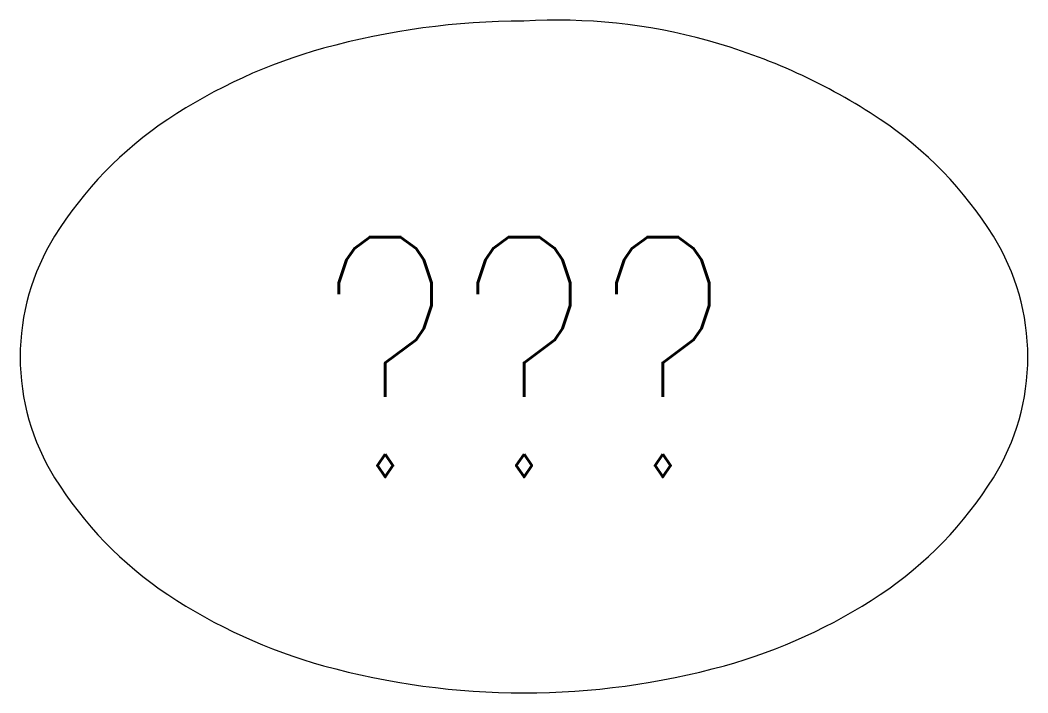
# Model space of a CAD drawing. Extents: x -0.197 to 0.197, y -0.131 to 0.132.
import ezdxf
from ezdxf.enums import TextEntityAlignment as Align

# ---------------------------------------------------------------- set-up
doc = ezdxf.new("R2010")
doc.units = 0
doc.header["$MEASUREMENT"] = 0
doc.layers.add('E-BLKA', color=4, linetype='Continuous')
doc.styles.add('BRA-ATT', font='romans.shx', dxfattribs={"width": 0.75})

msp = doc.modelspace()

# ---------------------------------------------------------------- linework, layer by layer
msp.add_lwpolyline([(0.19687, 0, 0.139889), (0.18342, 0.04716, 0.107118), (0.13921, 0.09281, 0.079812), (0.07164, 0.12369, 0.082336), (0, 0.13125, 0.067459), (-0.07833, 0.12063, 0.079812), (-0.13921, 0.09281, 0.107118), (-0.18342, 0.04716, 0.139889), (-0.19687, 0, 0.139889), (-0.18342, -0.04716, 0.107118), (-0.13921, -0.09281, 0.079812), (-0.07833, -0.12063, 0.067459), (0, -0.13125, 0.067459), (0.07833, -0.12063, 0.079812), (0.13921, -0.09281, 0.107118), (0.18342, -0.04716, 0.139889)], format="xyb", close=True)

# ---------------------------------------------------------------- texts
at = {"layer": 'E-BLKA', "style": 'BRA-ATT', "width": 0.75}
msp.add_attdef('???', text='1', height=0.09375, dxfattribs=at).set_placement((0, 0), align=Align.MIDDLE)

doc.saveas('drawing.dxf')
